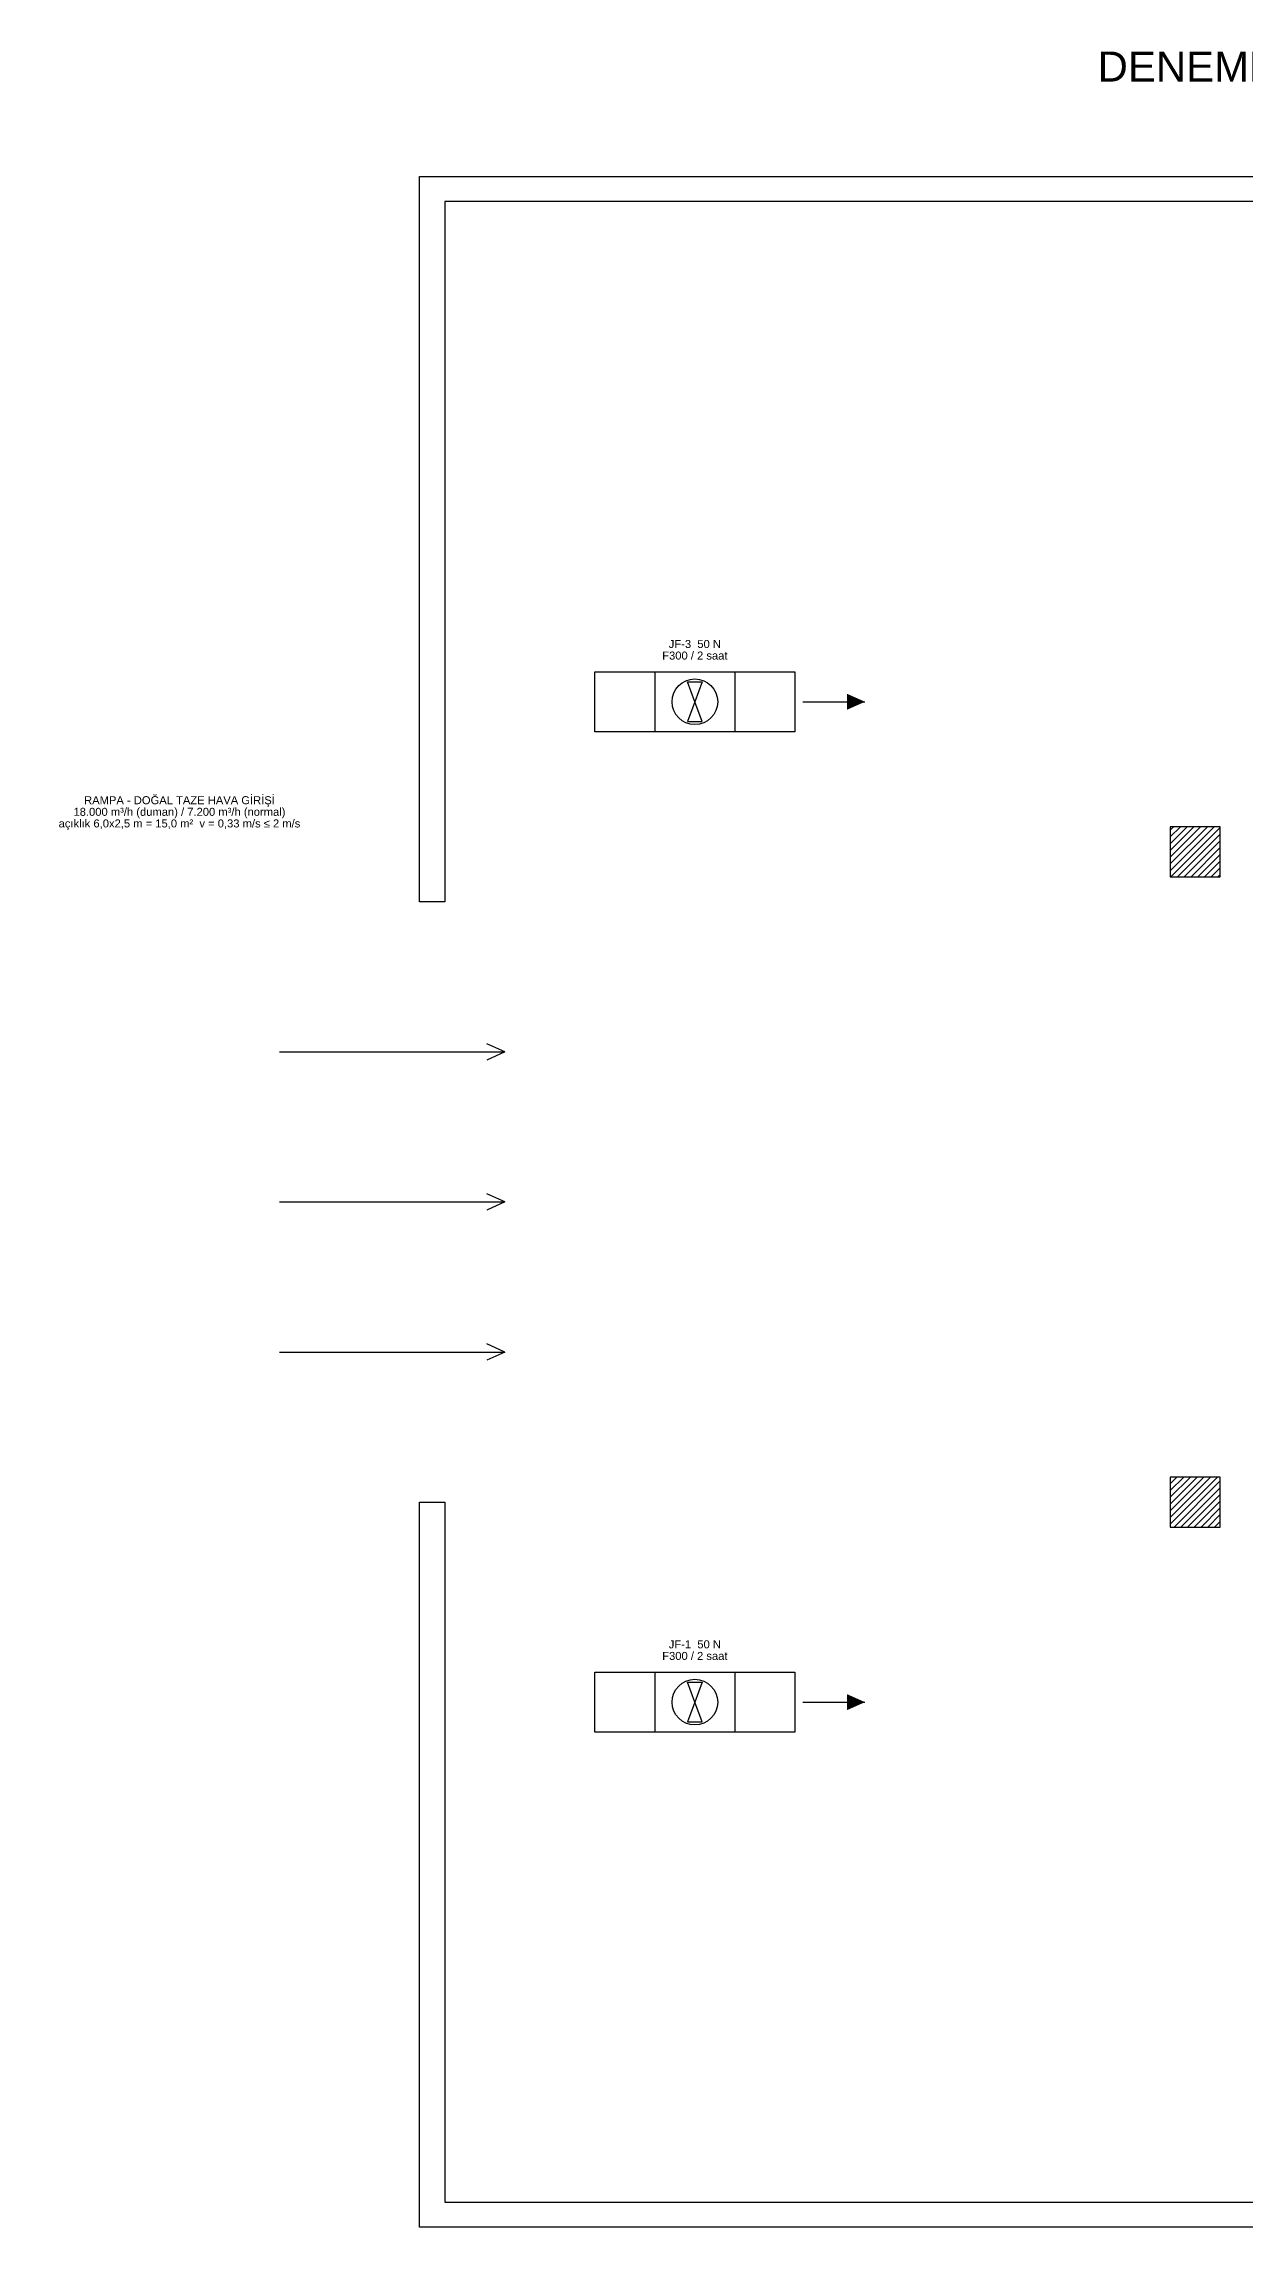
# Model space of a CAD drawing. Header units: centimetres. Extents: x -401 to 4772, y -141 to 2158.
# Drawn here: x -401 to 799, y -25 to 2158 of the extents above; entities that cross this region are included whole.
import ezdxf
from ezdxf.enums import TextEntityAlignment as Align

# ---------------------------------------------------------------- set-up
doc = ezdxf.new("R2010")
doc.units = ezdxf.units.CM
for name, color, linetype in [('ROTAS-JETFAN', 135, 'Continuous'), ('ROTAS-MASKE', 7, 'Continuous'), ('ROTAS-MIMARI-DUVAR', 8, 'Continuous'), ('ROTAS-MIMARI-KOLON', 8, 'Continuous'), ('ROTAS-PAFTA', 7, 'Continuous'), ('ROTAS-TAZE-HAVA-KANALI', 3, 'Continuous'), ('ROTAS-TES-NOT', 7, 'Continuous')]:
    doc.layers.add(name, color=color, linetype=linetype)
doc.styles.add('ROTAS', font='arial.ttf')

msp = doc.modelspace()

# ---------------------------------------------------------------- hatches: boundary and pattern name
at = {"layer": 'ROTAS-MIMARI-KOLON'}
h = msp.add_hatch(dxfattribs=at)
h.set_pattern_fill('ANSI31', scale=1.5)
h.paths.add_polyline_path([(775, 1325), (775, 1375), (725, 1375), (725, 1325)])
h = msp.add_hatch(dxfattribs=at)
h.set_pattern_fill('ANSI31', scale=1.5)
h.paths.add_polyline_path([(775, 675), (775, 725), (725, 725), (725, 675)])

# ---------------------------------------------------------------- linework, layer by layer
at = {"layer": 'ROTAS-JETFAN'}
for p, q in [((210, 1530), (210, 1470)), ((290, 1530), (290, 1470)), ((358, 1500), (420, 1500)), ((210, 530), (210, 470)), ((290, 530), (290, 470)), ((358, 500), (420, 500))]:
    msp.add_line(p, q, dxfattribs=at)
for points in [[(150, 1530), (350, 1530), (350, 1470), (150, 1470)], [(250, 1500), (242.8, 1519.8), (257.2, 1519.8)], [(250, 1500), (242.8, 1480.2), (257.2, 1480.2)], [(150, 530), (350, 530), (350, 470), (150, 470)], [(250, 500), (242.8, 519.8), (257.2, 519.8)], [(250, 500), (242.8, 480.2), (257.2, 480.2)]]:
    msp.add_lwpolyline(points, close=True, dxfattribs=at)
for centre in [(250, 1500), (250, 500)]:
    msp.add_circle(centre, 22.8, dxfattribs=at)
for points in [[(420, 1500), (402, 1508), (402, 1492)], [(420, 500), (402, 508), (402, 492)]]:
    msp.add_solid(points, dxfattribs=at)
at = {"layer": 'ROTAS-MIMARI-DUVAR'}
for points in [[(2942.8, 440), (3000, 440), (3000, 2000), (0, 2000), (0, 1300), (-25, 1300), (-25, 2025), (3025, 2025), (3025, -25), (-25, -25), (-25, 700)], [(-25, 700), (0, 700), (0, 0), (2600, 0), (2600, 440), (2857.2, 440)]]:
    msp.add_lwpolyline(points, dxfattribs=at)
at = {"layer": 'ROTAS-MIMARI-KOLON'}
for points in [[(775, 1325), (775, 1375), (725, 1375), (725, 1325)], [(775, 675), (775, 725), (725, 725), (725, 675)]]:
    msp.add_lwpolyline(points, close=True, dxfattribs=at)
at = {"layer": 'ROTAS-TAZE-HAVA-KANALI'}
for p, q in [((60, 1150), (42, 1158.1)), ((-165, 1150), (60, 1150)), ((60, 1150), (42, 1141.9)), ((60, 1000), (42, 1008.1)), ((-165, 1000), (60, 1000)), ((60, 1000), (42, 991.9)), ((60, 850), (42, 858.1)), ((-165, 850), (60, 850)), ((60, 850), (42, 841.9))]:
    msp.add_line(p, q, dxfattribs=at)

# ---------------------------------------------------------------- texts
at = {"layer": 'ROTAS-PAFTA', "style": 'ROTAS'}
msp.add_text('DENEME — ÖRNEK DEĞERLERLE HAZIRLANMIŞTIR, UYGULAMAYA ESAS DEĞİLDİR', height=30, dxfattribs=at).set_placement((1500, 2135), align=Align.MIDDLE_CENTER)

# ---------------------------------------------------------------- wipeouts: each hides what was drawn before it
msp.add_wipeout([(-129.3, 1371.4), (-129.3, 1408.6), (-400.7, 1408.6), (-400.7, 1371.4)]).dxf.layer = 'ROTAS-MASKE'

# ---------------------------------------------------------------- next in the draw order: texts
at = {"layer": 'ROTAS-TES-NOT', "style": 'ROTAS'}
for s, p in [('RAMPA - DOĞAL TAZE HAVA GİRİŞİ', (-265, 1401.6)), ('açıklık 6,0x2,5 m = 15,0 m²  v = 0,33 m/s ≤ 2 m/s', (-265, 1378.4)), ('18.000 m³/h (duman) / 7.200 m³/h (normal)', (-265, 1390))]:
    msp.add_text(s, height=8, dxfattribs=at).set_placement(p, align=Align.MIDDLE_CENTER)

# ---------------------------------------------------------------- next in the draw order: wipeouts: each hides what was drawn before it
for points in [[(287.8, 1539.2), (287.8, 1564.8), (212.2, 1564.8), (212.2, 1539.2)], [(287.8, 539.2), (287.8, 564.8), (212.2, 564.8), (212.2, 539.2)]]:
    msp.add_wipeout(points).dxf.layer = 'ROTAS-MASKE'

# ---------------------------------------------------------------- next in the draw order: texts
at = {"layer": 'ROTAS-JETFAN', "style": 'ROTAS'}
for s, p in [('F300 / 2 saat', (250, 1546.2)), ('JF-3  50 N', (250, 1557.8)), ('F300 / 2 saat', (250, 546.2)), ('JF-1  50 N', (250, 557.8))]:
    msp.add_text(s, height=8, dxfattribs=at).set_placement(p, align=Align.MIDDLE_CENTER)

doc.saveas('drawing.dxf')
